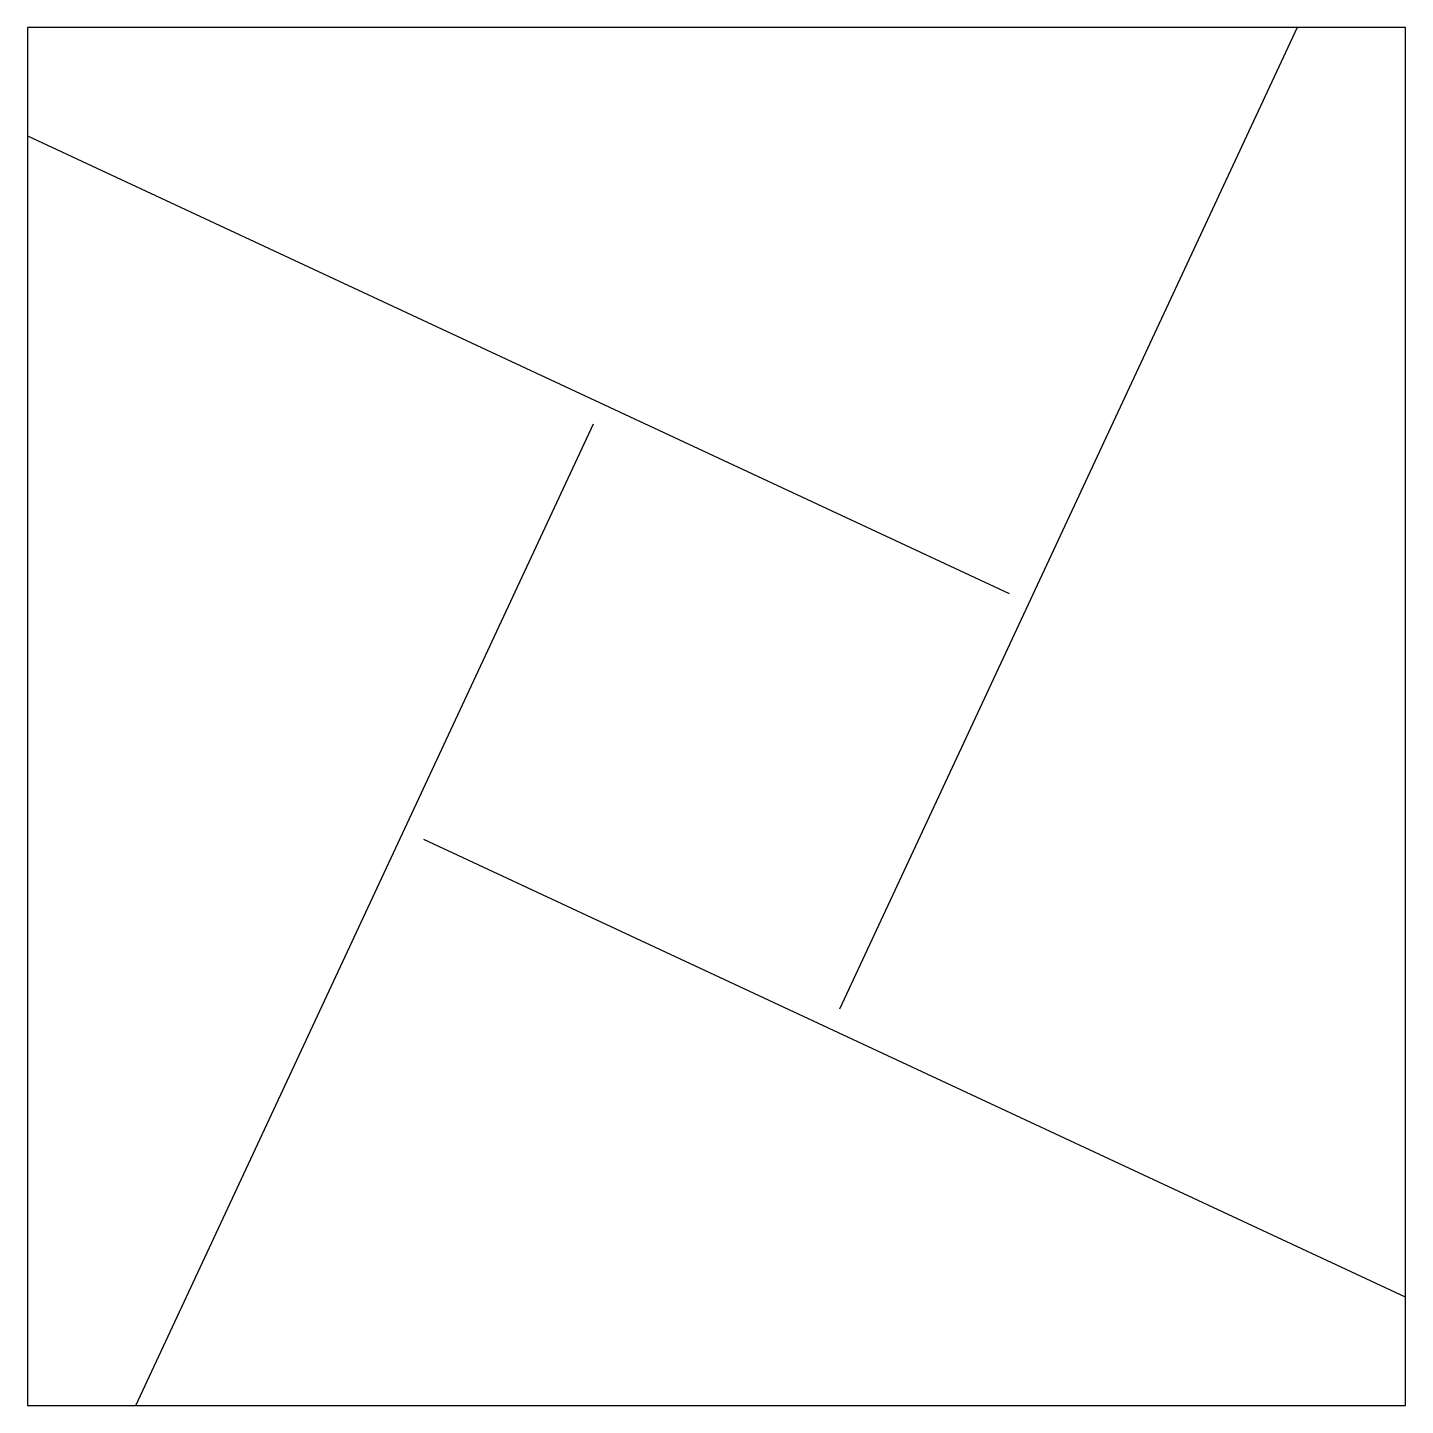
# Model space of a CAD drawing. Header units: metres. Extents: x 0 to 1.27, y 0 to 1.27.
import ezdxf

# ---------------------------------------------------------------- set-up
doc = ezdxf.new("R2010")
doc.units = ezdxf.units.M

# ---------------------------------------------------------------- blocks, each defined once
blk = doc.blocks.new('UnitCell')
for p, q in [((1.1721, 1.2721), (0.7495, 0.3658)), ((0, 1.1721), (0.9063, 0.7495)), ((0.1, 0), (0.5226, 0.9063)), ((1.2721, 0.1), (0.3658, 0.5226))]:
    blk.add_line(p, q)

msp = doc.modelspace()

# ---------------------------------------------------------------- linework, layer by layer
for p, q in [((1.2721, 1.2721), (0, 1.2721)), ((0, 1.2721), (0, 0)), ((1.2721, 0), (1.2721, 1.2721)), ((0, 0), (1.2721, 0))]:
    msp.add_line(p, q)

# ---------------------------------------------------------------- block references
msp.add_blockref('UnitCell', (0, 0))

doc.saveas('drawing.dxf')
